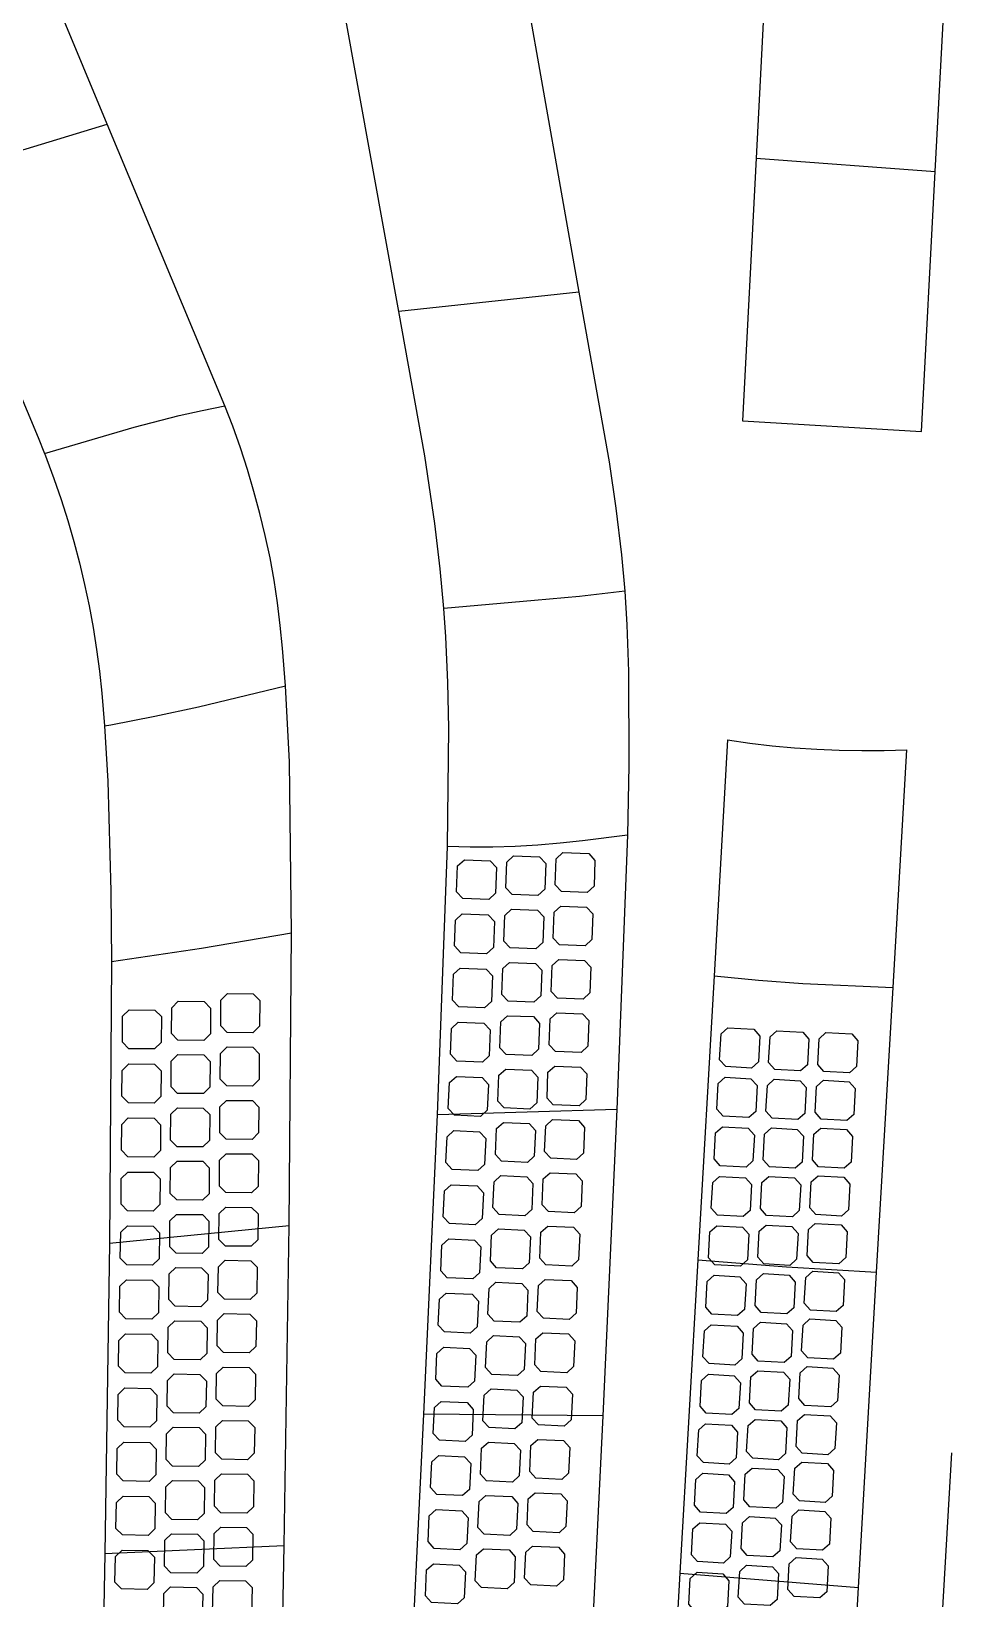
# Model space of a CAD drawing. Header units: millimetres. Extents: x 19106 to 24547, y 13072 to 17462.
# Drawn here: x 22107 to 22403, y 15932 to 16435 of the extents above; entities that cross this region are included whole.
import ezdxf

# ---------------------------------------------------------------- set-up
doc = ezdxf.new("R2010")
doc.units = ezdxf.units.MM
doc.header["$LTSCALE"] = 100
doc.header["$MEASUREMENT"] = 0
doc.layers.add('Default', color=7, linetype='Continuous')
doc.layers.add('PV CELL', color=1, linetype='Continuous')

msp = doc.modelspace()

# ---------------------------------------------------------------- linework, layer by layer
at = {"layer": 'Default'}
for points in [[(22131.13, 16405.26), (22093, 16496.72)], [(22344.75, 16492.31), (22339.71, 16394.34)], [(22397.27, 16390.1), (22402.53, 16488.13)], [(22265.67, 16447.77), (22282.76, 16351.29)], [(22224.88, 16345.07), (22207.53, 16440.76)], [(22073.98, 16387.96), (22131.13, 16405.26)], [(22073.98, 16387.96), (22131.13, 16405.26)], [(22168.99, 16314.84), (22131.13, 16405.26)], [(22339.71, 16394.34), (22335.31, 16310.02)], [(22339.71, 16394.34), (22397.27, 16390.1)], [(22339.71, 16394.34), (22397.27, 16390.1)], [(22073.98, 16387.96), (22109, 16304.66), (22111.01, 16299.53)], [(22392.88, 16306.54), (22397.27, 16390.1)], [(22282.76, 16351.29), (22224.88, 16345.07)], [(22282.76, 16351.29), (22224.88, 16345.07)], [(22282.76, 16351.29), (22292.54, 16296.77), (22294.68, 16281.87), (22296.44, 16266.93), (22297.5, 16255.25)], [(22239.38, 16249.67), (22238.22, 16262.47), (22236.5, 16277.02), (22233.23, 16298.76), (22224.88, 16345.07)], [(22111.01, 16299.53), (22139.8, 16307.91), (22154.31, 16311.65), (22161.63, 16313.33), (22168.99, 16314.84)], [(22111.01, 16299.53), (22139.8, 16307.91), (22154.31, 16311.65), (22161.63, 16313.33), (22168.99, 16314.84)], [(22188.5, 16224.86), (22187.54, 16236.94), (22186.79, 16244.23), (22185.88, 16251.5), (22184.78, 16258.75), (22183.48, 16265.96), (22181.96, 16273.12), (22180.23, 16280.24), (22178.3, 16287.31), (22176.2, 16294.33), (22173.96, 16301.31), (22171.53, 16308.22), (22168.99, 16314.84)], [(22335.31, 16310.02), (22392.88, 16306.54)], [(22111.01, 16299.54), (22114.02, 16291.42), (22116.31, 16284.72), (22118.45, 16277.97), (22120.44, 16271.17), (22122.25, 16264.33), (22123.89, 16257.44), (22125.34, 16250.5), (22126.61, 16243.54), (22127.7, 16236.54), (22128.62, 16229.52), (22129.4, 16222.48), (22130.31, 16211.93)], [(22297.5, 16255.25), (22282.99, 16253.57), (22268.46, 16252.22), (22239.38, 16249.67)], [(22297.5, 16255.25), (22282.99, 16253.57), (22268.46, 16252.22), (22239.38, 16249.67)], [(22297.5, 16255.25), (22298.19, 16244.43), (22298.73, 16229.4), (22298.78, 16199.31), (22298.34, 16176.87)], [(22240.53, 16173.22), (22240.94, 16211.26), (22240.66, 16225.92), (22240.01, 16240.56), (22239.38, 16249.67)], [(22132.33, 16212.32), (22146.46, 16215.07), (22160.53, 16218.1), (22188.5, 16224.86)], [(22132.33, 16212.32), (22146.46, 16215.07), (22160.53, 16218.1), (22188.5, 16224.86)], [(22190.43, 16145.48), (22189.7, 16200.38), (22188.5, 16224.86)], [(22130.31, 16211.93), (22132.33, 16212.32)], [(22130.31, 16211.93), (22132.33, 16212.32)], [(22130.31, 16211.93), (22131.37, 16194.23), (22132.35, 16158.84), (22132.52, 16136.3)], [(22330.55, 16207.48), (22326.29, 16131.62)], [(22330.55, 16207.47), (22337.74, 16206.43), (22344.92, 16205.59), (22352.1, 16204.94), (22359.28, 16204.47), (22366.47, 16204.18), (22373.67, 16204.05), (22380.9, 16204.08), (22388.15, 16204.24)], [(22383.78, 16127.93), (22388.15, 16204.24)], [(22298.34, 16176.87), (22283.94, 16174.98), (22276.74, 16174.23), (22269.54, 16173.64), (22262.33, 16173.22), (22255.09, 16172.99), (22247.83, 16172.99), (22240.53, 16173.22)], [(22298.34, 16176.87), (22283.94, 16174.98), (22276.74, 16174.23), (22269.54, 16173.64), (22262.33, 16173.22), (22255.09, 16172.99), (22247.83, 16172.99), (22240.53, 16173.22)], [(22298.34, 16176.87), (22294.98, 16088.68)], [(22237.34, 16086.95), (22240.53, 16173.22)], [(22132.52, 16136.3), (22161.5, 16140.57), (22190.43, 16145.48)], [(22132.52, 16136.3), (22161.5, 16140.57), (22190.43, 16145.48)], [(22189.65, 16051.41), (22190.43, 16145.48)], [(22132.52, 16136.3), (22131.91, 16045.74)], [(22326.29, 16131.62), (22321, 16040.42)], [(22326.29, 16131.62), (22340.49, 16130.24), (22354.77, 16129.2), (22383.78, 16127.93)], [(22326.29, 16131.62), (22340.49, 16130.24), (22354.77, 16129.2), (22383.78, 16127.93)], [(22378.46, 16036.43), (22383.78, 16127.93)], [(22232.91, 15990.82), (22237.34, 16086.95)], [(22294.98, 16088.68), (22237.34, 16086.95)], [(22294.98, 16088.68), (22237.34, 16086.95)], [(22294.98, 16088.68), (22290.42, 15990.29)], [(22131.91, 16045.74), (22189.65, 16051.41)], [(22131.91, 16045.74), (22189.65, 16051.41)], [(22188.01, 15948.63), (22189.65, 16051.41)], [(22131.91, 16045.74), (22130.38, 15946.09)], [(22321, 16040.42), (22315.22, 15939.78)], [(22321, 16040.42), (22349.46, 16038.17), (22378.46, 16036.43)], [(22321, 16040.42), (22349.46, 16038.17), (22378.46, 16036.43)], [(22372.64, 15935.15), (22378.46, 16036.43)], [(22227.91, 15887.31), (22232.91, 15990.82)], [(22290.42, 15990.29), (22232.91, 15990.82)], [(22290.42, 15990.29), (22232.91, 15990.82)], [(22290.42, 15990.29), (22285.34, 15885.18)], [(22396.64, 15874.97), (22402.64, 15978.36)], [(22130.38, 15946.09), (22188.01, 15948.63)], [(22130.38, 15946.09), (22188.01, 15948.63)], [(22186.01, 15841.91), (22188.01, 15948.63)], [(22130.38, 15946.09), (22128.46, 15841.46)], [(22315.22, 15939.78), (22309.25, 15833.89)], [(22315.22, 15939.78), (22372.64, 15935.15)], [(22315.22, 15939.78), (22372.64, 15935.15)], [(22366.65, 15829.02), (22372.64, 15935.15)]]:
    msp.add_lwpolyline(points, dxfattribs=at)
at = {"layer": 'PV CELL'}
for points in [[(22270.09, 16169.92), (22272.11, 16167.75), (22271.79, 16159.45), (22269.61, 16157.43), (22261.32, 16157.75), (22259.3, 16159.93), (22259.61, 16168.22), (22261.79, 16170.24), (22270.09, 16169.92)], [(22285.91, 16170.91), (22287.93, 16168.73), (22287.62, 16160.44), (22285.44, 16158.42), (22277.14, 16158.74), (22275.13, 16160.92), (22275.44, 16169.21), (22277.62, 16171.23), (22285.91, 16170.91)], [(22254.25, 16168.65), (22256.27, 16166.47), (22255.95, 16158.18), (22253.77, 16156.16), (22245.48, 16156.47), (22243.46, 16158.65), (22243.78, 16166.95), (22245.96, 16168.97), (22254.25, 16168.65)], [(22253.59, 16151.25), (22255.61, 16149.07), (22255.29, 16140.77), (22253.11, 16138.75), (22244.82, 16139.07), (22242.8, 16141.25), (22243.11, 16149.54), (22245.29, 16151.56), (22253.59, 16151.25)], [(22269.43, 16152.8), (22271.45, 16150.62), (22271.14, 16142.32), (22268.96, 16140.3), (22260.67, 16140.62), (22258.65, 16142.8), (22258.96, 16151.09), (22261.14, 16153.11), (22269.43, 16152.8)], [(22285.26, 16153.77), (22287.28, 16151.6), (22286.96, 16143.3), (22284.79, 16141.28), (22276.49, 16141.6), (22274.47, 16143.78), (22274.79, 16152.07), (22276.97, 16154.09), (22285.26, 16153.77)], [(22268.78, 16135.67), (22270.8, 16133.49), (22270.49, 16125.19), (22268.31, 16123.18), (22260.01, 16123.49), (22257.99, 16125.67), (22258.31, 16133.96), (22260.49, 16135.98), (22268.78, 16135.67)], [(22284.61, 16136.63), (22286.63, 16134.46), (22286.31, 16126.16), (22284.13, 16124.14), (22275.84, 16124.46), (22273.82, 16126.64), (22274.14, 16134.93), (22276.31, 16136.95), (22284.61, 16136.63)], [(22252.92, 16133.84), (22254.94, 16131.66), (22254.63, 16123.37), (22252.45, 16121.35), (22244.15, 16121.67), (22242.14, 16123.84), (22242.45, 16132.14), (22244.63, 16134.16), (22252.92, 16133.84)], [(22169.7, 16113.46), (22167.62, 16115.57), (22167.69, 16123.87), (22169.8, 16125.96), (22178.1, 16125.89), (22180.18, 16123.77), (22180.12, 16115.47), (22178, 16113.39), (22169.7, 16113.46)], [(22138.1, 16108.23), (22136.02, 16110.35), (22136.09, 16118.65), (22138.2, 16120.73), (22146.5, 16120.66), (22148.58, 16118.55), (22148.52, 16110.25), (22146.4, 16108.16), (22138.1, 16108.23)], [(22153.9, 16110.99), (22151.82, 16113.1), (22151.89, 16121.4), (22154, 16123.49), (22162.3, 16123.42), (22164.39, 16121.3), (22164.32, 16113), (22162.2, 16110.92), (22153.9, 16110.99)], [(22283.96, 16119.49), (22285.97, 16117.32), (22285.66, 16109.02), (22283.48, 16107), (22275.19, 16107.32), (22273.17, 16109.5), (22273.48, 16117.79), (22275.66, 16119.81), (22283.96, 16119.49)], [(22252.26, 16116.44), (22254.28, 16114.26), (22253.96, 16105.96), (22251.79, 16103.95), (22243.49, 16104.26), (22241.47, 16106.44), (22241.79, 16114.73), (22243.97, 16116.75), (22252.26, 16116.44)], [(22268.13, 16118.54), (22270.15, 16116.36), (22269.83, 16108.07), (22267.65, 16106.05), (22259.36, 16106.36), (22257.34, 16108.54), (22257.66, 16116.83), (22259.84, 16118.85), (22268.13, 16118.54)], [(22329.98, 16102.47), (22328, 16104.68), (22328.46, 16112.97), (22330.67, 16114.95), (22338.96, 16114.49), (22340.94, 16112.27), (22340.48, 16103.99), (22338.26, 16102.01), (22329.98, 16102.47)], [(22345.73, 16101.54), (22343.75, 16103.76), (22344.21, 16112.04), (22346.42, 16114.02), (22354.71, 16113.56), (22356.69, 16111.35), (22356.23, 16103.06), (22354.01, 16101.08), (22345.73, 16101.54)], [(22361.5, 16100.96), (22359.52, 16103.17), (22359.98, 16111.46), (22362.19, 16113.44), (22370.48, 16112.98), (22372.46, 16110.76), (22372, 16102.48), (22369.78, 16100.5), (22361.5, 16100.96)], [(22153.76, 16093.87), (22151.68, 16095.98), (22151.74, 16104.28), (22153.86, 16106.37), (22162.16, 16106.3), (22164.24, 16104.18), (22164.18, 16095.88), (22162.06, 16093.8), (22153.76, 16093.87)], [(22169.56, 16096.3), (22167.47, 16098.42), (22167.54, 16106.72), (22169.66, 16108.8), (22177.96, 16108.73), (22180.04, 16106.61), (22179.97, 16098.32), (22177.86, 16096.23), (22169.56, 16096.3)], [(22137.96, 16090.86), (22135.87, 16092.98), (22135.94, 16101.28), (22138.06, 16103.36), (22146.36, 16103.29), (22148.44, 16101.18), (22148.37, 16092.88), (22146.26, 16090.79), (22137.96, 16090.86)], [(22267.57, 16101.32), (22269.57, 16099.12), (22269.19, 16090.83), (22266.99, 16088.83), (22258.7, 16089.22), (22256.7, 16091.41), (22257.08, 16099.7), (22259.28, 16101.7), (22267.57, 16101.32)], [(22283.3, 16102.36), (22285.32, 16100.18), (22285.01, 16091.88), (22282.83, 16089.86), (22274.53, 16090.18), (22272.52, 16092.36), (22272.83, 16100.65), (22275.01, 16102.67), (22283.3, 16102.36)], [(22251.67, 16098.94), (22253.67, 16096.75), (22253.28, 16088.46), (22251.09, 16086.46), (22242.8, 16086.84), (22240.79, 16089.04), (22241.18, 16097.33), (22243.37, 16099.33), (22251.67, 16098.94)], [(22329.09, 16086.56), (22327.11, 16088.78), (22327.57, 16097.07), (22329.78, 16099.05), (22338.07, 16098.58), (22340.05, 16096.37), (22339.59, 16088.08), (22337.37, 16086.1), (22329.09, 16086.56)], [(22344.85, 16085.93), (22342.87, 16088.14), (22343.34, 16096.43), (22345.55, 16098.41), (22353.84, 16097.94), (22355.82, 16095.73), (22355.36, 16087.44), (22353.14, 16085.46), (22344.85, 16085.93)], [(22360.64, 16085.62), (22358.66, 16087.83), (22359.12, 16096.12), (22361.34, 16098.1), (22369.62, 16097.64), (22371.6, 16095.42), (22371.14, 16087.14), (22368.93, 16085.16), (22360.64, 16085.62)], [(22169.42, 16079.15), (22167.33, 16081.26), (22167.4, 16089.56), (22169.52, 16091.65), (22177.82, 16091.58), (22179.9, 16089.46), (22179.83, 16081.16), (22177.72, 16079.08), (22169.42, 16079.15)], [(22137.81, 16073.49), (22135.73, 16075.61), (22135.8, 16083.91), (22137.92, 16085.99), (22146.22, 16085.92), (22148.3, 16083.81), (22148.23, 16075.51), (22146.11, 16073.43), (22137.81, 16073.49)], [(22153.62, 16076.75), (22151.53, 16078.86), (22151.6, 16087.16), (22153.72, 16089.25), (22162.02, 16089.18), (22164.1, 16087.06), (22164.03, 16078.76), (22161.92, 16076.68), (22153.62, 16076.75)], [(22266.78, 16084.2), (22268.78, 16082), (22268.39, 16073.71), (22266.2, 16071.71), (22257.91, 16072.09), (22255.91, 16074.29), (22256.29, 16082.58), (22258.49, 16084.58), (22266.78, 16084.2)], [(22282.61, 16085.13), (22284.61, 16082.94), (22284.23, 16074.65), (22282.04, 16072.64), (22273.74, 16073.03), (22271.74, 16075.22), (22272.13, 16083.51), (22274.32, 16085.52), (22282.61, 16085.13)], [(22250.86, 16081.55), (22252.86, 16079.35), (22252.47, 16071.06), (22250.28, 16069.06), (22241.99, 16069.44), (22239.99, 16071.64), (22240.37, 16079.93), (22242.57, 16081.93), (22250.86, 16081.55)], [(22328.2, 16070.66), (22326.22, 16072.87), (22326.68, 16081.16), (22328.9, 16083.14), (22337.18, 16082.68), (22339.16, 16080.46), (22338.7, 16072.17), (22336.49, 16070.2), (22328.2, 16070.66)], [(22343.98, 16070.31), (22342, 16072.53), (22342.47, 16080.81), (22344.68, 16082.79), (22352.97, 16082.33), (22354.95, 16080.12), (22354.48, 16071.83), (22352.27, 16069.85), (22343.98, 16070.31)], [(22359.78, 16070.28), (22357.8, 16072.5), (22358.27, 16080.78), (22360.48, 16082.76), (22368.77, 16082.3), (22370.75, 16080.08), (22370.28, 16071.8), (22368.07, 16069.82), (22359.78, 16070.28)], [(22169.27, 16061.99), (22167.19, 16064.11), (22167.26, 16072.41), (22169.38, 16074.49), (22177.68, 16074.42), (22179.76, 16072.31), (22179.69, 16064.01), (22177.57, 16061.92), (22169.27, 16061.99)], [(22153.48, 16059.63), (22151.39, 16061.75), (22151.46, 16070.04), (22153.58, 16072.13), (22161.88, 16072.06), (22163.96, 16069.94), (22163.89, 16061.64), (22161.78, 16059.56), (22153.48, 16059.63)], [(22137.67, 16056.12), (22135.59, 16058.24), (22135.65, 16066.54), (22137.77, 16068.62), (22146.07, 16068.56), (22148.15, 16066.44), (22148.09, 16058.14), (22145.97, 16056.06), (22137.67, 16056.12)], [(22250.05, 16064.15), (22252.05, 16061.95), (22251.67, 16053.66), (22249.47, 16051.66), (22241.18, 16052.04), (22239.18, 16054.24), (22239.57, 16062.53), (22241.76, 16064.53), (22250.05, 16064.15)], [(22265.98, 16067.07), (22267.98, 16064.88), (22267.6, 16056.59), (22265.4, 16054.59), (22257.11, 16054.97), (22255.11, 16057.17), (22255.5, 16065.46), (22257.69, 16067.46), (22265.98, 16067.07)], [(22281.82, 16068), (22283.82, 16065.8), (22283.44, 16057.51), (22281.24, 16055.51), (22272.95, 16055.9), (22270.95, 16058.09), (22271.33, 16066.38), (22273.53, 16068.38), (22281.82, 16068)], [(22327.31, 16054.75), (22325.33, 16056.97), (22325.79, 16065.25), (22328.01, 16067.23), (22336.29, 16066.77), (22338.27, 16064.56), (22337.81, 16056.27), (22335.6, 16054.29), (22327.31, 16054.75)], [(22343.11, 16054.7), (22341.13, 16056.91), (22341.59, 16065.2), (22343.81, 16067.18), (22352.09, 16066.72), (22354.07, 16064.5), (22353.61, 16056.22), (22351.4, 16054.24), (22343.11, 16054.7)], [(22358.92, 16054.94), (22356.95, 16057.16), (22357.41, 16065.44), (22359.62, 16067.42), (22367.91, 16066.96), (22369.89, 16064.75), (22369.43, 16056.46), (22367.21, 16054.48), (22358.92, 16054.94)], [(22153.33, 16042.51), (22151.25, 16044.63), (22151.32, 16052.93), (22153.44, 16055.01), (22161.74, 16054.94), (22163.82, 16052.82), (22163.75, 16044.52), (22161.63, 16042.44), (22153.33, 16042.51)], [(22169.13, 16044.84), (22167.05, 16046.95), (22167.12, 16055.25), (22169.23, 16057.34), (22177.53, 16057.27), (22179.62, 16055.15), (22179.55, 16046.85), (22177.43, 16044.77), (22169.13, 16044.84)], [(22137.42, 16038.84), (22135.36, 16040.97), (22135.49, 16049.27), (22137.62, 16051.34), (22145.92, 16051.2), (22147.99, 16049.07), (22147.86, 16040.77), (22145.72, 16038.7), (22137.42, 16038.84)], [(22265.19, 16049.95), (22267.19, 16047.76), (22266.81, 16039.46), (22264.61, 16037.46), (22256.32, 16037.85), (22254.32, 16040.04), (22254.7, 16048.33), (22256.9, 16050.33), (22265.19, 16049.95)], [(22281.03, 16050.86), (22283.03, 16048.67), (22282.64, 16040.38), (22280.45, 16038.38), (22272.16, 16038.76), (22270.16, 16040.96), (22270.54, 16049.25), (22272.73, 16051.25), (22281.03, 16050.86)], [(22326.42, 16038.85), (22324.44, 16041.06), (22324.9, 16049.35), (22327.12, 16051.33), (22335.4, 16050.86), (22337.38, 16048.65), (22336.92, 16040.36), (22334.71, 16038.38), (22326.42, 16038.85)], [(22342.24, 16039.08), (22340.26, 16041.3), (22340.72, 16049.59), (22342.93, 16051.56), (22351.22, 16051.1), (22353.2, 16048.89), (22352.74, 16040.6), (22350.52, 16038.62), (22342.24, 16039.08)], [(22358.07, 16039.6), (22356.09, 16041.82), (22356.55, 16050.1), (22358.76, 16052.08), (22367.05, 16051.62), (22369.03, 16049.41), (22368.57, 16041.12), (22366.35, 16039.14), (22358.07, 16039.6)], [(22249.25, 16046.75), (22251.25, 16044.55), (22250.86, 16036.26), (22248.67, 16034.26), (22240.38, 16034.65), (22238.38, 16036.84), (22238.76, 16045.13), (22240.95, 16047.13), (22249.25, 16046.75)], [(22168.81, 16027.77), (22166.74, 16029.9), (22166.87, 16038.2), (22169.01, 16040.26), (22177.3, 16040.13), (22179.37, 16038), (22179.24, 16029.7), (22177.1, 16027.63), (22168.81, 16027.77)], [(22152.99, 16025.47), (22150.92, 16027.61), (22151.06, 16035.9), (22153.19, 16037.97), (22161.49, 16037.84), (22163.55, 16035.7), (22163.42, 16027.4), (22161.29, 16025.34), (22152.99, 16025.47)], [(22325.51, 16022.96), (22323.53, 16025.17), (22324.01, 16033.46), (22326.22, 16035.44), (22334.51, 16034.96), (22336.49, 16032.74), (22336.01, 16024.46), (22333.79, 16022.48), (22325.51, 16022.96)], [(22341.34, 16023.49), (22339.37, 16025.7), (22339.84, 16033.99), (22342.06, 16035.97), (22350.34, 16035.49), (22352.32, 16033.27), (22351.84, 16024.99), (22349.63, 16023.01), (22341.34, 16023.49)], [(22357.19, 16024.28), (22355.21, 16026.5), (22355.69, 16034.78), (22357.91, 16036.76), (22366.19, 16036.28), (22368.17, 16034.07), (22367.69, 16025.78), (22365.48, 16023.8), (22357.19, 16024.28)], [(22137.15, 16021.47), (22135.08, 16023.6), (22135.21, 16031.9), (22137.35, 16033.97), (22145.64, 16033.84), (22147.71, 16031.7), (22147.58, 16023.4), (22145.44, 16021.34), (22137.15, 16021.47)], [(22248.44, 16029.35), (22250.44, 16027.16), (22250.06, 16018.86), (22247.86, 16016.86), (22239.57, 16017.25), (22237.57, 16019.44), (22237.95, 16027.73), (22240.15, 16029.73), (22248.44, 16029.35)], [(22264.4, 16032.83), (22266.4, 16030.63), (22266.01, 16022.34), (22263.82, 16020.34), (22255.53, 16020.72), (22253.53, 16022.92), (22253.91, 16031.21), (22256.1, 16033.21), (22264.4, 16032.83)], [(22280.23, 16033.73), (22282.23, 16031.54), (22281.85, 16023.24), (22279.65, 16021.24), (22271.36, 16021.63), (22269.36, 16023.82), (22269.75, 16032.11), (22271.94, 16034.11), (22280.23, 16033.73)], [(22152.71, 16008.35), (22150.65, 16010.49), (22150.78, 16018.79), (22152.91, 16020.85), (22161.21, 16020.72), (22163.28, 16018.59), (22163.15, 16010.29), (22161.01, 16008.22), (22152.71, 16008.35)], [(22168.53, 16010.61), (22166.46, 16012.75), (22166.6, 16021.04), (22168.73, 16023.11), (22177.03, 16022.98), (22179.1, 16020.84), (22178.96, 16012.55), (22176.83, 16010.48), (22168.53, 16010.61)], [(22324.59, 16007.05), (22322.62, 16009.27), (22323.09, 16017.56), (22325.31, 16019.53), (22333.6, 16019.06), (22335.57, 16016.84), (22335.1, 16008.55), (22332.88, 16006.58), (22324.59, 16007.05)], [(22340.44, 16007.87), (22338.47, 16010.09), (22338.94, 16018.38), (22341.16, 16020.35), (22349.45, 16019.88), (22351.42, 16017.66), (22350.95, 16009.37), (22348.73, 16007.4), (22340.44, 16007.87)], [(22356.31, 16008.94), (22354.33, 16011.16), (22354.81, 16019.44), (22357.03, 16021.42), (22365.31, 16020.94), (22367.29, 16018.73), (22366.81, 16010.44), (22364.6, 16008.47), (22356.31, 16008.94)], [(22136.87, 16004.1), (22134.8, 16006.24), (22134.93, 16014.53), (22137.07, 16016.6), (22145.37, 16016.47), (22147.43, 16014.33), (22147.3, 16006.04), (22145.17, 16003.97), (22136.87, 16004.1)], [(22263.6, 16015.7), (22265.6, 16013.51), (22265.22, 16005.22), (22263.02, 16003.22), (22254.73, 16003.6), (22252.73, 16005.8), (22253.12, 16014.09), (22255.31, 16016.09), (22263.6, 16015.7)], [(22279.44, 16016.6), (22281.44, 16014.4), (22281.05, 16006.11), (22278.86, 16004.11), (22270.57, 16004.49), (22268.57, 16006.69), (22268.95, 16014.98), (22271.15, 16016.98), (22279.44, 16016.6)], [(22247.63, 16011.95), (22249.63, 16009.76), (22249.25, 16001.47), (22247.05, 15999.47), (22238.76, 15999.85), (22236.76, 16002.04), (22237.15, 16010.34), (22239.34, 16012.34), (22247.63, 16011.95)], [(22168.26, 15993.46), (22166.19, 15995.59), (22166.32, 16003.89), (22168.46, 16005.96), (22176.76, 16005.82), (22178.82, 16003.69), (22178.69, 15995.39), (22176.56, 15993.33), (22168.26, 15993.46)], [(22339.55, 15992.26), (22337.57, 15994.48), (22338.05, 16002.76), (22340.26, 16004.74), (22348.55, 16004.26), (22350.53, 16002.05), (22350.05, 15993.76), (22347.83, 15991.79), (22339.55, 15992.26)], [(22355.43, 15993.6), (22353.45, 15995.82), (22353.93, 16004.11), (22356.15, 16006.08), (22364.43, 16005.61), (22366.41, 16003.39), (22365.93, 15995.1), (22363.72, 15993.13), (22355.43, 15993.6)], [(22136.59, 15986.73), (22134.52, 15988.87), (22134.66, 15997.17), (22136.79, 15999.23), (22145.09, 15999.1), (22147.15, 15996.97), (22147.02, 15988.67), (22144.89, 15986.6), (22136.59, 15986.73)], [(22152.44, 15991.24), (22150.37, 15993.37), (22150.51, 16001.67), (22152.64, 16003.73), (22160.94, 16003.6), (22163.01, 16001.47), (22162.87, 15993.17), (22160.74, 15991.1), (22152.44, 15991.24)], [(22262.82, 15998.56), (22264.82, 15996.36), (22264.42, 15988.07), (22262.22, 15986.07), (22253.93, 15986.48), (22251.93, 15988.67), (22252.33, 15996.96), (22254.53, 15998.96), (22262.82, 15998.56)], [(22278.66, 15999.44), (22280.66, 15997.24), (22280.26, 15988.95), (22278.06, 15986.96), (22269.77, 15987.36), (22267.77, 15989.56), (22268.17, 15997.85), (22270.37, 15999.84), (22278.66, 15999.44)], [(22323.68, 15991.15), (22321.7, 15993.36), (22322.18, 16001.65), (22324.4, 16003.63), (22332.68, 16003.15), (22334.66, 16000.93), (22334.18, 15992.65), (22331.97, 15990.67), (22323.68, 15991.15)], [(22246.83, 15994.53), (22248.83, 15992.33), (22248.43, 15984.04), (22246.23, 15982.05), (22237.94, 15982.45), (22235.94, 15984.65), (22236.34, 15992.94), (22238.54, 15994.93), (22246.83, 15994.53)], [(22338.65, 15976.65), (22336.68, 15978.86), (22337.15, 15987.15), (22339.37, 15989.13), (22347.65, 15988.65), (22349.63, 15986.43), (22349.15, 15978.15), (22346.94, 15976.17), (22338.65, 15976.65)], [(22354.55, 15978.26), (22352.57, 15980.48), (22353.05, 15988.77), (22355.26, 15990.74), (22363.55, 15990.27), (22365.53, 15988.05), (22365.05, 15979.76), (22362.83, 15977.79), (22354.55, 15978.26)], [(22152.17, 15974.12), (22150.1, 15976.25), (22150.23, 15984.55), (22152.37, 15986.62), (22160.67, 15986.48), (22162.73, 15984.35), (22162.6, 15976.05), (22160.47, 15973.98), (22152.17, 15974.12)], [(22167.98, 15976.31), (22165.92, 15978.44), (22166.05, 15986.74), (22168.18, 15988.8), (22176.48, 15988.67), (22178.55, 15986.54), (22178.41, 15978.24), (22176.28, 15976.17), (22167.98, 15976.31)], [(22322.77, 15975.24), (22320.79, 15977.46), (22321.27, 15985.75), (22323.48, 15987.72), (22331.77, 15987.25), (22333.75, 15985.03), (22333.27, 15976.74), (22331.05, 15974.77), (22322.77, 15975.24)], [(22136.31, 15969.37), (22134.24, 15971.5), (22134.38, 15979.8), (22136.51, 15981.87), (22144.81, 15981.73), (22146.88, 15979.6), (22146.74, 15971.3), (22144.61, 15969.23), (22136.31, 15969.37)], [(22261.99, 15981.44), (22263.99, 15979.24), (22263.59, 15970.95), (22261.39, 15968.95), (22253.1, 15969.35), (22251.1, 15971.55), (22251.5, 15979.84), (22253.7, 15981.84), (22261.99, 15981.44)], [(22277.83, 15982.31), (22279.83, 15980.11), (22279.43, 15971.82), (22277.23, 15969.82), (22268.94, 15970.23), (22266.94, 15972.42), (22267.34, 15980.71), (22269.54, 15982.71), (22277.83, 15982.31)], [(22245.99, 15977.14), (22247.99, 15974.94), (22247.58, 15966.65), (22245.39, 15964.65), (22237.1, 15965.05), (22235.1, 15967.25), (22235.5, 15975.54), (22237.7, 15977.54), (22245.99, 15977.14)], [(22353.67, 15962.93), (22351.69, 15965.14), (22352.17, 15973.43), (22354.38, 15975.41), (22362.67, 15974.93), (22364.65, 15972.71), (22364.17, 15964.43), (22361.95, 15962.45), (22353.67, 15962.93)], [(22151.89, 15957), (22149.83, 15959.13), (22149.96, 15967.43), (22152.09, 15969.5), (22160.39, 15969.37), (22162.46, 15967.23), (22162.32, 15958.93), (22160.19, 15956.87), (22151.89, 15957)], [(22167.71, 15959.15), (22165.64, 15961.29), (22165.77, 15969.58), (22167.91, 15971.65), (22176.21, 15971.52), (22178.27, 15969.38), (22178.14, 15961.09), (22176.01, 15959.02), (22167.71, 15959.15)], [(22321.85, 15959.34), (22319.88, 15961.55), (22320.35, 15969.84), (22322.57, 15971.82), (22330.86, 15971.34), (22332.83, 15969.12), (22332.36, 15960.84), (22330.14, 15958.86), (22321.85, 15959.34)], [(22337.75, 15961.03), (22335.78, 15963.25), (22336.25, 15971.54), (22338.47, 15973.51), (22346.76, 15973.04), (22348.73, 15970.82), (22348.26, 15962.54), (22346.04, 15960.56), (22337.75, 15961.03)], [(22136.03, 15952), (22133.97, 15954.13), (22134.1, 15962.43), (22136.23, 15964.5), (22144.53, 15964.37), (22146.6, 15962.23), (22146.47, 15953.93), (22144.33, 15951.87), (22136.03, 15952)], [(22261.17, 15964.32), (22263.16, 15962.12), (22262.76, 15953.83), (22260.56, 15951.83), (22252.27, 15952.23), (22250.28, 15954.43), (22250.68, 15962.72), (22252.88, 15964.72), (22261.17, 15964.32)], [(22277, 15965.18), (22279, 15962.98), (22278.6, 15954.69), (22276.4, 15952.69), (22268.11, 15953.09), (22266.11, 15955.29), (22266.51, 15963.58), (22268.71, 15965.58), (22277, 15965.18)], [(22245.15, 15959.74), (22247.14, 15957.54), (22246.74, 15949.25), (22244.54, 15947.25), (22236.25, 15947.66), (22234.26, 15949.85), (22234.66, 15958.14), (22236.86, 15960.14), (22245.15, 15959.74)], [(22352.79, 15947.59), (22350.81, 15949.81), (22351.29, 15958.09), (22353.5, 15960.07), (22361.79, 15959.59), (22363.77, 15957.37), (22363.29, 15949.09), (22361.07, 15947.11), (22352.79, 15947.59)], [(22167.43, 15942), (22165.37, 15944.13), (22165.5, 15952.43), (22167.63, 15954.5), (22175.93, 15954.37), (22178, 15952.23), (22177.86, 15943.93), (22175.73, 15941.87), (22167.43, 15942)], [(22320.94, 15943.43), (22318.96, 15945.65), (22319.44, 15953.94), (22321.66, 15955.91), (22329.94, 15955.44), (22331.92, 15953.22), (22331.44, 15944.93), (22329.23, 15942.96), (22320.94, 15943.43)], [(22336.86, 15945.42), (22334.88, 15947.64), (22335.36, 15955.93), (22337.57, 15957.9), (22345.86, 15957.43), (22347.84, 15955.21), (22347.36, 15946.92), (22345.14, 15944.95), (22336.86, 15945.42)], [(22151.62, 15939.88), (22149.55, 15942.02), (22149.69, 15950.31), (22151.82, 15952.38), (22160.12, 15952.25), (22162.18, 15950.11), (22162.05, 15941.82), (22159.92, 15939.75), (22151.62, 15939.88)], [(22135.71, 15934.66), (22133.65, 15936.8), (22133.81, 15945.1), (22135.95, 15947.16), (22144.25, 15947), (22146.31, 15944.86), (22146.15, 15936.57), (22144.01, 15934.51), (22135.71, 15934.66)], [(22260.34, 15947.2), (22262.33, 15945), (22261.93, 15936.71), (22259.73, 15934.71), (22251.44, 15935.11), (22249.45, 15937.31), (22249.85, 15945.6), (22252.05, 15947.6), (22260.34, 15947.2)], [(22276.18, 15948.05), (22278.17, 15945.85), (22277.77, 15937.56), (22275.57, 15935.56), (22267.28, 15935.96), (22265.29, 15938.16), (22265.69, 15946.45), (22267.89, 15948.45), (22276.18, 15948.05)], [(22351.91, 15932.25), (22349.93, 15934.47), (22350.4, 15942.75), (22352.62, 15944.73), (22360.91, 15944.25), (22362.88, 15942.04), (22362.41, 15933.75), (22360.19, 15931.77), (22351.91, 15932.25)], [(22244.31, 15942.34), (22246.3, 15940.14), (22245.9, 15931.85), (22243.7, 15929.86), (22235.41, 15930.26), (22233.42, 15932.46), (22233.82, 15940.75), (22236.02, 15942.74), (22244.31, 15942.34)], [(22320.03, 15927.53), (22318.05, 15929.75), (22318.53, 15938.03), (22320.74, 15940.01), (22329.03, 15939.53), (22331.01, 15937.31), (22330.53, 15929.03), (22328.31, 15927.05), (22320.03, 15927.53)], [(22335.96, 15929.81), (22333.99, 15932.03), (22334.46, 15940.31), (22336.68, 15942.29), (22344.96, 15941.81), (22346.94, 15939.6), (22346.46, 15931.31), (22344.25, 15929.33), (22335.96, 15929.81)], [(22151.27, 15922.79), (22149.21, 15924.93), (22149.37, 15933.23), (22151.51, 15935.29), (22159.81, 15935.14), (22161.87, 15933), (22161.71, 15924.7), (22159.57, 15922.64), (22151.27, 15922.79)], [(22167.09, 15924.88), (22165.03, 15927.01), (22165.19, 15935.31), (22167.33, 15937.37), (22175.63, 15937.22), (22177.69, 15935.08), (22177.53, 15926.78), (22175.39, 15924.72), (22167.09, 15924.88)]]:
    msp.add_lwpolyline(points, dxfattribs=at)

doc.saveas('drawing.dxf')
